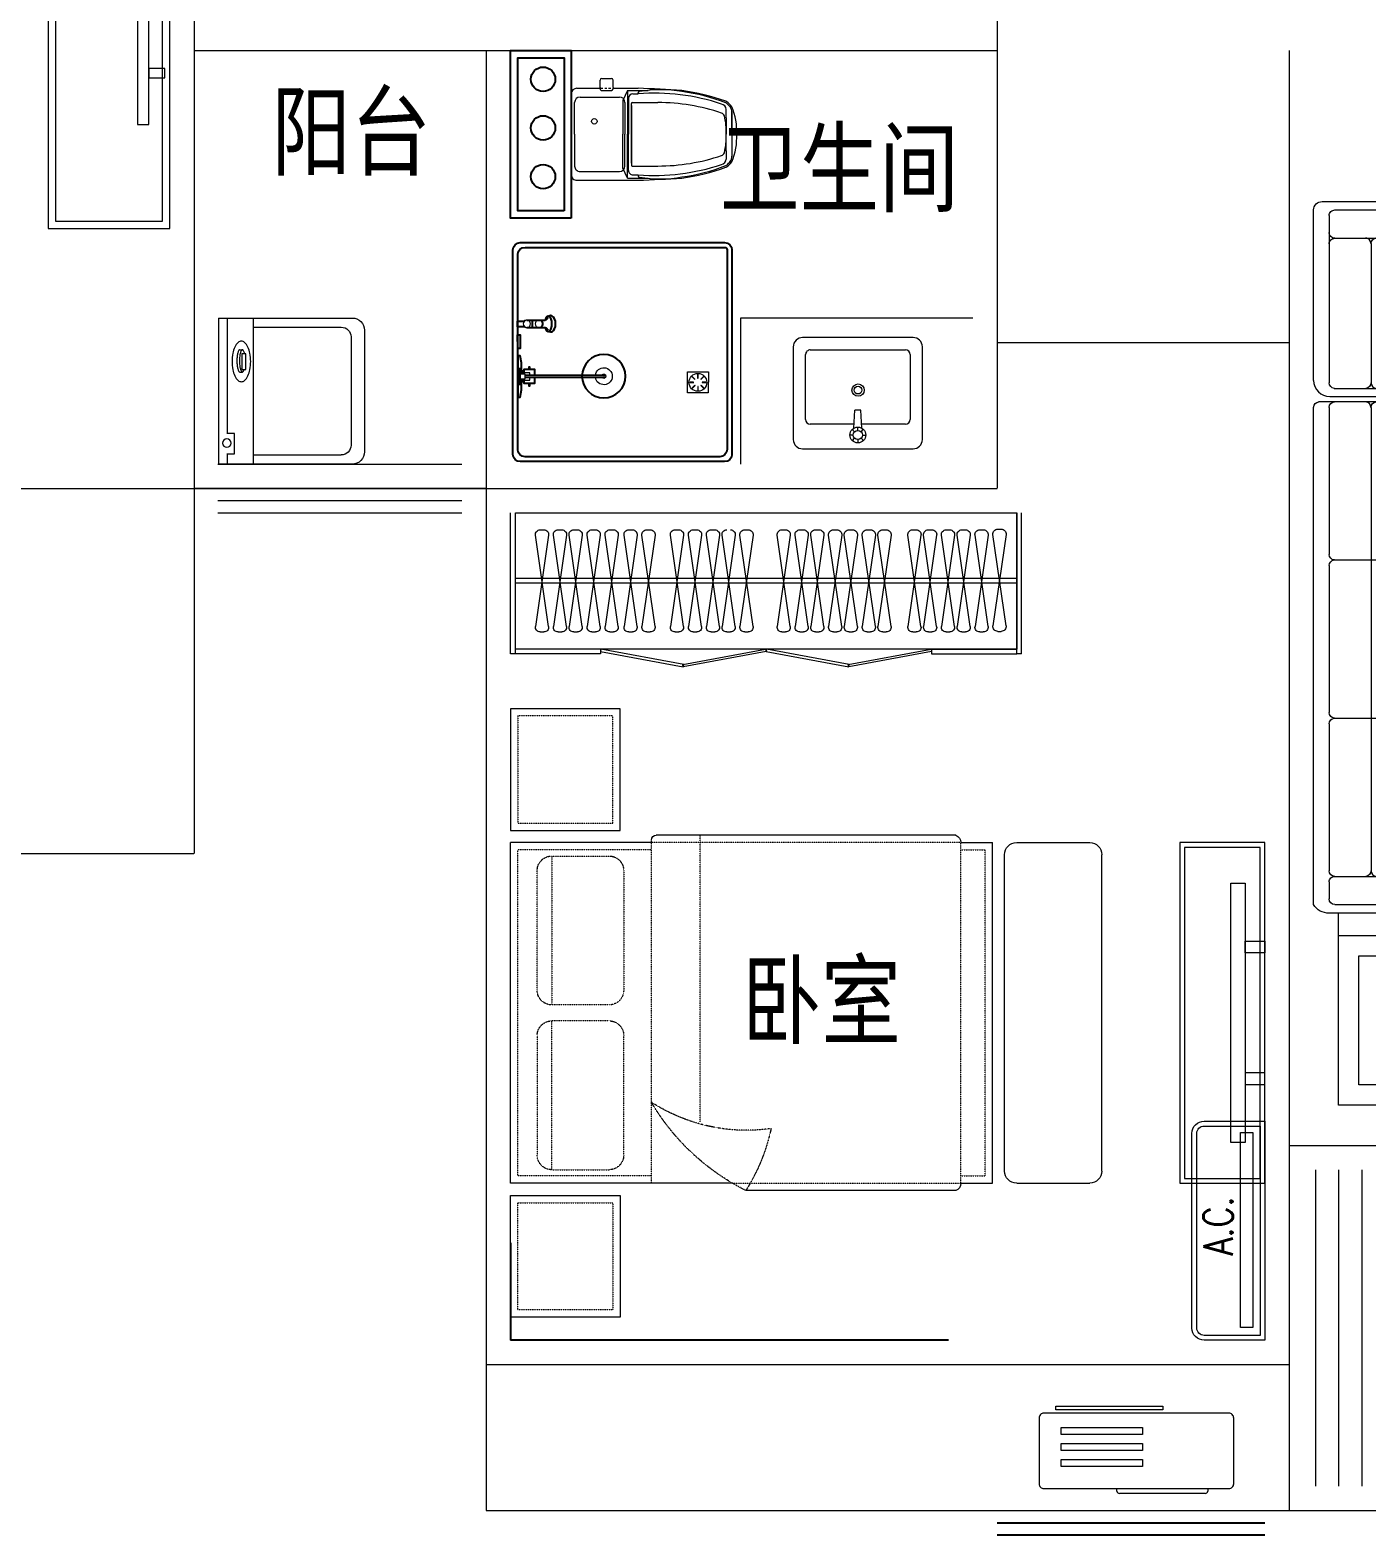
# Model space of a CAD drawing. Extents: x 5432254 to 5695744, y -448727 to -401527.
# Drawn here: x 5543983 to 5549475, y -428801 to -422618 of the extents above; entities that cross this region are included whole.
import ezdxf
from ezdxf.enums import TextEntityAlignment as Align

# ---------------------------------------------------------------- set-up
doc = ezdxf.new("R2010")
doc.units = 0
doc.linetypes.add('DASH', pattern=[0.35, 0.25, -0.1])
doc.linetypes.add('DOTE', pattern=[2.42, 2, -0.2, 0.02, -0.2])
for name, color, linetype, lineweight in [('DOTE', 251, 'DOTE', 0), ('PUB_HATCH', 8, 'CONTINUOUS', 9), ('五金', 136, 'CONTINUOUS', 9), ('填充', 252, 'CONTINUOUS', 0), ('家具', 33, 'CONTINUOUS', 9), ('看线', 27, 'CONTINUOUS', 0), ('移动家具', 41, 'CONTINUOUS', 20)]:
    doc.layers.add(name, color=color, linetype=linetype, lineweight=lineweight)
for name, color, linetype in [('PUB_TEXT', 7, 'CONTINUOUS'), ('RAIL', 163, 'CONTINUOUS'), ('WINDOW', 4, 'CONTINUOUS'), ('建筑设备及配件', 6, 'CONTINUOUS')]:
    doc.layers.add(name, color=color, linetype=linetype)
doc.styles.add('DIM_FONT', font='SIMPLEX.shx', dxfattribs={"width": 0.8})
doc.styles.add('HZ', font='rs.shx', dxfattribs={"width": 0.8, "bigfont": 'hztxt.shx'})
doc.styles.add('新6+1$0$Standard', font='txt')
doc.styles.add('黑体', font='SIMHEI.TTF', dxfattribs={"height": 10})

# ---------------------------------------------------------------- blocks, each defined once
blk = doc.blocks.new('A$C2A5458A1')
at = {"layer": '填充', "color": 8}
for p, q in [((1330.1, 3432.8), (1420.8, 3432.8)), ((2191.6, 3432.8), (2498.9, 3432.8)), ((2331.4, 3445.1), (2331.4, 3374.7)), ((2373.2, 3445.1), (2373.2, 3374.7)), ((2415.1, 3445.1), (2415.1, 3374.7)), ((2457, 3432.8), (2457, 3374.7)), ((2540.8, 3445.1), (2540.8, 3432.8)), ((2582.6, 3445.1), (2582.6, 3265.3)), ((1330.1, 3390.9), (1419.7, 3390.9)), ((2191.6, 3390.9), (2626.8, 3390.9)), ((2556.5, 3349), (2626.8, 3349)), ((2556.5, 3307.1), (2626.8, 3307.1)), ((2556.5, 3265.3), (2626.8, 3265.3)), ((2556.5, 3139.6), (2626.8, 3139.6)), ((2556.5, 3097.7), (2626.8, 3097.7)), ((2556.5, 3055.9), (2626.8, 3055.9)), ((2556.5, 3014), (2626.8, 3014)), ((2582.6, 2930.2), (2582.6, 2260.2)), ((2556.5, 2888.4), (2626.8, 2888.4)), ((2556.5, 2846.5), (2626.8, 2846.5)), ((2556.5, 2804.6), (2626.8, 2804.6)), ((2556.5, 2762.7), (2626.8, 2762.7)), ((2556.5, 2302), (2626.8, 2302)), ((2556.5, 2260.2), (2626.8, 2260.2)), ((2556.5, 2134.5), (2626.8, 2134.5)), ((2556.5, 2092.7), (2626.8, 2092.7)), ((2556.5, 2050.8), (2626.8, 2050.8)), ((2556.5, 2008.9), (2626.8, 2008.9)), ((2582.6, 1925.1), (2582.6, 1255.1)), ((2556.5, 1883.3), (2626.8, 1883.3)), ((2556.5, 1841.4), (2626.8, 1841.4)), ((2556.5, 1799.5), (2626.8, 1799.5)), ((2556.5, 1757.6), (2626.8, 1757.6)), ((2556.5, 1506.3), (2626.8, 1506.3)), ((2556.5, 1380.7), (2626.8, 1380.7)), ((2556.5, 1338.8), (2626.8, 1338.8)), ((2556.5, 1297), (2626.8, 1297)), ((2556.5, 1255.1), (2626.8, 1255.1)), ((2556.5, 1129.4), (2626.8, 1129.4)), ((2556.5, 1087.6), (2626.8, 1087.6)), ((2556.5, 1045.7), (2626.8, 1045.7)), ((2556.5, 1003.8), (2626.8, 1003.8)), ((2556.5, 878.2), (2626.8, 878.2)), ((2582.6, 920), (2582.6, 351.1)), ((2556.5, 836.3), (2626.8, 836.3)), ((2556.5, 794.4), (2626.8, 794.4)), ((2556.5, 752.5), (2626.8, 752.5)), ((2556.5, 626.9), (2626.8, 626.9)), ((2556.5, 585), (2626.8, 585)), ((2556.5, 543.1), (2626.8, 543.1)), ((2556.5, 501.2), (2626.8, 501.2)), ((797.9, 417.5), (2498.9, 417.5)), ((797.9, 375.6), (2626.8, 375.6)), ((1018.1, 421.4), (1018.1, 351.1)), ((1068.5, 421.4), (1068.5, 351.1)), ((1110.3, 421.4), (1110.3, 351.1)), ((1152.2, 421.4), (1152.2, 351.1)), ((1194.1, 417.5), (1194.1, 351.1)), ((1431.3, 421.4), (1431.3, 351.1)), ((1481.7, 421.4), (1481.7, 351.1)), ((1523.5, 421.4), (1523.5, 351.1)), ((1565.4, 421.4), (1565.4, 351.1)), ((1607.3, 417.5), (1607.3, 351.1)), ((2027.7, 421.4), (2027.7, 351.1)), ((2078.1, 421.4), (2078.1, 351.1)), ((2120, 421.4), (2120, 351.1)), ((2161.8, 421.4), (2161.8, 351.1)), ((2203.7, 417.5), (2203.7, 351.1)), ((2281, 421.4), (2281, 351.1)), ((2331.4, 421.4), (2331.4, 351.1)), ((2373.2, 421.4), (2373.2, 351.1)), ((2415.1, 421.4), (2415.1, 351.1)), ((2457, 417.5), (2457, 351.1)), ((2540.8, 421.4), (2540.8, 417.5))]:
    blk.add_line(p, q, dxfattribs=at)
at = {"layer": '填充'}
blk.add_line((101.5, 696.4), (101.5, 788.8), dxfattribs=at)
at = {"layer": '家具', "ltscale": 20}
for p, q in [((34.8, 3712.6), (1342, 3712.6)), ((0, 2977.6), (0, 3677.8)), ((1364.9, 3689.7), (1364.9, 3584.6)), ((1307.2, 3561.7), (1342, 3561.7)), ((1330.1, 3538.8), (1330.1, 2977.6)), ((1422.2, 3445.1), (1330.1, 3445.1)), ((1420.8, 3374.7), (1330.1, 3374.7)), ((66, 2911.7), (1264.1, 2911.7)), ((0, 823.6), (0, 2866.6)), ((84.3, 2889.6), (20.5, 2889.6)), ((847.7, 2889.7), (85, 2889.7)), ((870.6, 2866.8), (870.6, 1612.6)), ((870.6, 1566.8), (870.6, 962.6)), ((905.4, 916.9), (905.4, 811.7)), ((882.5, 788.8), (63.8, 788.8)), ((101.5, 0), (101.5, 696.4)), ((101.5, 696.4), (797.9, 696.4)), ((797.9, 696.4), (797.9, 0)), ((797.9, 0), (101.5, 0))]:
    blk.add_line(p, q, dxfattribs=at)
blk.add_lwpolyline([(1422.2, 2955.7, 0.414214), (1488.2, 2889.7), (2125.7, 2889.7, 0.414214), (2191.6, 2955.7), (2191.6, 3624.7, 0.414214), (2125.7, 3690.6), (1488.2, 3690.6, 0.414214), (1422.2, 3624.7)], format="xyb", close=True, dxfattribs=at)
for points in [[(797.9, 351.1), (2626.8, 351.1), (2626.8, 3445.1), (2191.6, 3445.1)], [(797.9, 421.4), (2556.5, 421.4), (2556.5, 3374.7), (2191.6, 3374.7)]]:
    blk.add_lwpolyline(points, dxfattribs=at)
blk.add_lwpolyline([(1373.7, 2498.2), (2217.2, 2498.2), (2217.2, 1182), (1373.7, 1182)], close=True, dxfattribs=at)
for centre, start, end in [((66, 2977.6), 180, 270), ((1264.1, 2977.6), 270, 0)]:
    blk.add_arc(centre, 66, start, end, dxfattribs=at)
at = {"layer": '家具', "ltscale": 20, "extrusion": (0, 0, -1)}
for centre, major_axis, start_param, end_param in [((34.8, 3677.8), (-24.6, -24.6), 0.785398, 2.356194), ((1342, 3689.7), (16.2, 16.2), -0.785398, 0.785398), ((1307.2, 3538.8), (16.2, 16.2), -0.785398, 0.785398), ((23.2, 2866.6), (-16.4, -16.4), 0.785398, 2.267485), ((847.7, 2866.8), (-16.2, -16.2), 2.356194, 3.926991), ((847.7, 2262.6), (16.2, -16.2), 5.497787, 7.068583), ((847.7, 2216.8), (-16.2, -16.2), 2.356194, 3.926991), ((847.7, 1612.6), (16.2, -16.2), 5.497787, 7.068583), ((847.7, 1566.8), (-16.2, -16.2), 2.356194, 3.926991), ((847.7, 962.6), (16.2, -16.2), 5.497787, 7.068583), ((847.7, 916.8), (-16.2, -16.2), 2.356194, 3.926991), ((888, 916.8), (12.3, -12.3), 2.356194, 5.497787), ((60.5, 858.6), (49.4, -49.4), 0.737791, 1.831699), ((882.5, 811.7), (16.2, -16.2), 5.497787, 7.068583)]:
    blk.add_ellipse(centre, major_axis=major_axis, ratio=1, start_param=start_param, end_param=end_param, dxfattribs=at)
at = {"layer": '家具', "ltscale": 20}
blk.add_ellipse((1342, 3584.6), major_axis=(-16.2, 16.2), ratio=1, start_param=2.356194, end_param=3.926991, dxfattribs=at)
at = {"layer": '移动家具', "color": 8}
for p, q in [((63.8, 3654.6), (63.8, 3584.9)), ((87.1, 3677.8), (1307.2, 3677.8)), ((1330.1, 3654.9), (1330.1, 3584.6)), ((63.8, 3584.9), (63.8, 2967.8)), ((87.1, 3561.7), (1307.6, 3561.7)), ((235.7, 3539.7), (235.7, 2967.8)), ((1297.1, 3561.7), (1297.1, 2966.6)), ((85, 2944.7), (1275.1, 2944.7)), ((63.8, 2866.6), (63.8, 2262.8)), ((235.7, 2866.6), (235.7, 962.8)), ((85, 2239.7), (847.7, 2239.7)), ((63.8, 2216.6), (63.8, 1612.8)), ((63.8, 1566.6), (63.8, 962.9)), ((85, 1589.7), (847.7, 1589.7)), ((87.1, 939.7), (847.7, 939.7)), ((63.8, 916.5), (63.8, 846.8)), ((870.6, 846.5), (870.6, 916.8)), ((87.1, 823.6), (847.7, 823.6)), ((185, 83.6), (185, 612.9)), ((185, 612.9), (714.3, 612.9)), ((714.3, 612.9), (714.3, 83.6)), ((714.3, 83.6), (185, 83.6))]:
    blk.add_line(p, q, dxfattribs=at)
blk.add_lwpolyline([(1457, 2955.7, 0.414214), (1488.2, 2924.5), (2125.7, 2924.5, 0.414214), (2156.8, 2955.7), (2156.8, 3624.7, 0.414214), (2125.7, 3655.8), (1488.2, 3655.8, 0.414214), (1457, 3624.7)], format="xyb", close=True, dxfattribs=at)
blk.add_lwpolyline([(1406.7, 2465.3), (2184.3, 2465.3), (2184.3, 1215), (1406.7, 1215)], close=True, dxfattribs=at)
blk.add_arc((1275.1, 2966.6), 22, 270, 0, dxfattribs=at)
at = {"layer": '移动家具', "color": 8, "extrusion": (0, 0, -1)}
for centre, major_axis, start_param, end_param in [((87.1, 3654.6), (16.4, -16.4), 2.356194, 3.926991), ((1307.2, 3654.9), (16.2, 16.2), -0.785398, 0.785398), ((87.1, 3584.9), (-16.4, -16.4), -0.785398, 0.785398), ((87.1, 3538.5), (16.4, -16.4), 2.356194, 3.926991), ((258.9, 3539.7), (-16.4, -16.4), 0.785398, 2.267485), ((1307.2, 3584.6), (-16.2, 16.2), 2.356194, 3.926991), ((87.1, 2967.8), (16.4, -16.4), 0.874108, 2.356194), ((212.4, 2967.8), (-16.4, -16.4), 3.926991, 5.409078), ((87.1, 2866.6), (-16.4, -16.4), 0.785398, 2.267485), ((258.9, 2866.6), (-16.4, -16.4), 0.785398, 2.267485), ((87.1, 2262.8), (16.4, -16.4), 0.874108, 2.356194), ((87.1, 2216.6), (-16.4, -16.4), 0.785398, 2.267485), ((87.1, 1612.8), (16.4, -16.4), 0.874108, 2.356194), ((87.1, 1566.6), (16.4, -16.4), 2.356194, 3.838281), ((87.1, 962.9), (-16.4, -16.4), -0.785398, 0.785398), ((87.1, 916.5), (16.4, -16.4), 2.356194, 3.926991), ((212.4, 962.8), (16.4, 16.4), 0.785398, 2.267485), ((87.1, 846.8), (-16.4, -16.4), -0.785398, 0.785398), ((847.7, 846.5), (16.2, -16.2), 5.497787, 7.068583)]:
    blk.add_ellipse(centre, major_axis=major_axis, ratio=1, start_param=start_param, end_param=end_param, dxfattribs=at)
at = {"layer": '移动家具', "color": 8}
for centre, major_axis, start_param, end_param in [((212.4, 3539.7), (16.4, -16.4), 0.785398, 2.267485), ((258.9, 2967.8), (16.4, -16.4), 3.926991, 5.409078), ((212.4, 2866.6), (16.4, -16.4), 0.785398, 2.267485), ((258.9, 962.8), (-16.4, 16.4), 0.785398, 2.267485)]:
    blk.add_ellipse(centre, major_axis=major_axis, ratio=1, start_param=start_param, end_param=end_param, dxfattribs=at)
blk = doc.blocks.new('A$C2FB07499')
at = {"layer": '家具', "ltscale": 0.5}
blk.add_lwpolyline([(500, 0), (0, 0), (0, 2000), (500, 2000)], close=True, dxfattribs=at)
at = {"layer": '家具', "color": 251, "ltscale": 40}
for points in [[(470, 30), (30, 30), (30, 1970), (470, 1970)], [(368, 1572.1), (414.5, 1572.1), (414.5, 427.9), (368, 427.9)], [(414.5, 1381), (480, 1381), (480, 1342.7), (414.5, 1342.7)], [(414.5, 716.9), (480, 716.9), (480, 678.6), (414.5, 678.6)]]:
    blk.add_lwpolyline(points, close=True, dxfattribs=at)
blk = doc.blocks.new('A$C18784298')
at = {"layer": '移动家具', "color": 251, "ltscale": 40}
for points in [[(0, 1066.3), (58.1, 1066.3), (58.1, 0), (0, 0)], [(58.1, 827.5), (140, 827.5), (140, 779.6), (58.1, 779.6)], [(58.1, 238.8), (140, 238.8), (140, 286.7), (58.1, 286.7)]]:
    blk.add_lwpolyline(points, close=True, dxfattribs=at)
blk = doc.blocks.new('ytjhgkj')
at = {"layer": '移动家具', "ltscale": 0.5}
blk.add_lwpolyline([(34949.4, 26115.8), (34599.4, 26115.8), (34599.4, 27515.8), (34949.4, 27515.8)], close=True, dxfattribs=at)
at = {"layer": '移动家具', "color": 251, "ltscale": 40}
blk.add_lwpolyline([(34929.4, 26135.8), (34619.4, 26135.8), (34619.4, 27495.8), (34929.4, 27495.8)], close=True, dxfattribs=at)
at = {"layer": '移动家具', "color": 251, "xscale": -1}
blk.add_blockref('A$C18784298', (34739.4, 26282.6), dxfattribs=at)
blk = doc.blocks.new('A$C2D724C6D')
at = {"layer": '移动家具', "ltscale": 0.5}
blk.add_lwpolyline([(50, 300), (850, 300, -0.414214), (900, 250), (900, 0), (0, 0), (0, 250, -0.414214)], format="xyb", close=True, dxfattribs=at)
at = {"layer": '移动家具', "color": 251, "ltscale": 40}
blk.add_lwpolyline([(50, 280), (850, 280, -0.414214), (880, 250), (880, 20), (20, 20), (20, 250, -0.414214)], format="xyb", close=True, dxfattribs=at)
blk.add_lwpolyline([(52.9, 49.9), (52.9, 99.9), (852.9, 99.9), (852.9, 49.9)], close=True, dxfattribs=at)
at = {"layer": '移动家具', "color": 251, "ltscale": 40, "style": 'HZ', "width": 0.8}
blk.add_text('A.C.', height=120, rotation=0.00001, dxfattribs=at).set_placement((347.6, 132.7))
blk = doc.blocks.new('cy')
at = {"layer": '家具'}
for p, q in [((-1220968.9, -415865.5), (-1221268.9, -415865.5)), ((-1220868.9, -417265.4), (-1220868.9, -415865.5)), ((-1220738.9, -415865.5), (-1220868.9, -415865.5)), ((-1220718.9, -415835.5), (-1219488.1, -415835.5)), ((-1219468.1, -415865.5), (-1218889, -415865.5)), ((-1218889, -417265.5), (-1218889, -415865.5)), ((-1221318.9, -417215.4), (-1221318.9, -415915.5)), ((-1220918.9, -417215.4), (-1220918.9, -415915.5)), ((-1220968.9, -417265.4), (-1221268.9, -417265.4)), ((-1220738.9, -417265.4), (-1220868.9, -417265.4)), ((-1220718.9, -417295.5), (-1219856, -417295.5)), ((-1219801.3, -417265.5), (-1218889, -417265.5))]:
    blk.add_line(p, q, dxfattribs=at)
for points in [[(-1219339, -415315.5), (-1218889, -415315.5), (-1218889, -415815.5), (-1219339, -415815.5), (-1219339, -415315.5), (-1219259, -415315.5)], [(-1219339, -417815.5), (-1218889, -417815.5), (-1218889, -417315.5), (-1219339, -417315.5), (-1219339, -417815.5), (-1219259, -417815.5)]]:
    blk.add_lwpolyline(points, dxfattribs=at)
for centre, radius, start, end in [((-1221268.9, -415915.5), 50, 90, 180), ((-1220968.9, -415915.5), 50, 0, 90), ((-1220708.3, -415864.2), 30.7, 110.30826, 182.31161), ((-1219488.1, -415855.5), 20, 0, 90), ((-1221268.9, -417215.4), 50, 180, 270), ((-1220968.9, -417215.4), 50, 270, 0), ((-1220708.2, -417266.7), 30.7, 177.68478, 249.64336)]:
    blk.add_arc(centre, radius, start, end, dxfattribs=at)
at = {"layer": '移动家具', "color": 251, "linetype": 'DASH', "ltscale": 0.2}
for p, q in [((-1219309, -415345.5), (-1218919, -415345.5)), ((-1219309, -415785.5), (-1219309, -415345.5)), ((-1218919, -415345.5), (-1218919, -415785.5)), ((-1218919, -415785.5), (-1219309, -415785.5)), ((-1220738.9, -417265.4), (-1220738.9, -415865.5)), ((-1220738.9, -415865.5), (-1219468.1, -415865.5)), ((-1219668.4, -417012.9), (-1219668.4, -415835.5)), ((-1219468.1, -417265.4), (-1219468.1, -415855.5)), ((-1220738.9, -415895.5), (-1220838.9, -415895.5)), ((-1220838.9, -417235.4), (-1220838.9, -415895.5)), ((-1219468.1, -415895.5), (-1218919, -415895.5)), ((-1219058.8, -415920.9), (-1219058.8, -416532.7)), ((-1218919, -417235.5), (-1218919, -415895.5)), ((-1219058.8, -417210), (-1219058.8, -416598.3)), ((-1220738.9, -417235.4), (-1220838.9, -417235.4)), ((-1219468.1, -417235.5), (-1218919, -417235.5)), ((-1219801.3, -417265.5), (-1220738.9, -417265.4))]:
    blk.add_line(p, q, dxfattribs=at)
for points in [[(-1219058.8, -415920.9), (-1219294.2, -415920.9, 0.414214), (-1219354.2, -415980.9), (-1219354.2, -416472.7, 0.414214), (-1219294.2, -416532.7), (-1219058.8, -416532.7, 0.414214), (-1218998.8, -416472.7), (-1218998.8, -415980.9, 0.414214)], [(-1219058.8, -417210), (-1219294.2, -417210, -0.414214), (-1219354.2, -417150), (-1219354.2, -416658.3, -0.414214), (-1219294.2, -416598.3), (-1219058.8, -416598.3, -0.414214), (-1218998.8, -416658.3), (-1218998.8, -417150, -0.414214)]]:
    blk.add_lwpolyline(points, format="xyb", close=True, dxfattribs=at)
blk.add_lwpolyline([(-1219468.1, -416932.8, -0.180302), (-1219959.8, -417040.8, 0.088637), (-1219856, -417295.3, -28871.271551)], format="xyb", dxfattribs=at)
blk.add_lwpolyline([(-1219309, -417785.5), (-1218919, -417785.5), (-1218919, -417345.5), (-1219309, -417345.5)], close=True, dxfattribs=at)
blk.add_arc((-1220280.5, -416452.2), 944, 296.72269, 329.39253, dxfattribs=at)
blk = doc.blocks.new('ee')
at = {"layer": 'PUB_HATCH'}
for p, q in [((-1220890.9, -414577.8), (-1220905.2, -414577.8)), ((-1220817.5, -414580.4), (-1220831.8, -414580.4)), ((-1220743.9, -414580.4), (-1220758.2, -414580.4)), ((-1220679.5, -414580.4), (-1220693.8, -414580.4)), ((-1220605.9, -414580.4), (-1220620.2, -414580.4)), ((-1220541.5, -414580.4), (-1220555.8, -414580.4)), ((-1220418.5, -414580.4), (-1220432.8, -414580.4)), ((-1220354.1, -414580.4), (-1220368.4, -414580.4)), ((-1220280.5, -414580.4), (-1220294.8, -414580.4)), ((-1220216.1, -414580.4), (-1220230.4, -414580.4)), ((-1220142.5, -414580.4), (-1220156.9, -414580.4)), ((-1220078.2, -414580.4), (-1220092.5, -414580.4)), ((-1220004.6, -414580.4), (-1220018.9, -414580.4)), ((-1219851.7, -414580.4), (-1219866, -414580.4)), ((-1219713.7, -414580.4), (-1219728, -414580.4)), ((-1219640.1, -414580.4), (-1219654.4, -414580.4)), ((-1219565.8, -414580.4), (-1219580.1, -414580.4)), ((-1219449, -414580.4), (-1219463.3, -414580.4)), ((-1219375.4, -414580.4), (-1219389.7, -414580.4)), ((-1219297.5, -414580.4), (-1219311.8, -414580.4)), ((-1219223.9, -414580.4), (-1219238.2, -414580.4)), ((-1219149.5, -414580.4), (-1219163.9, -414580.4)), ((-1219085.1, -414580.4), (-1219099.5, -414580.4)), ((-1219011.6, -414580.4), (-1219025.9, -414580.4)), ((-1220925, -414600.4), (-1220871.1, -414975.2)), ((-1220925, -414975.2), (-1220871.1, -414600.4)), ((-1220851.6, -414603.1), (-1220797.7, -414977.8)), ((-1220851.6, -414977.8), (-1220797.7, -414603.1)), ((-1220778, -414603.1), (-1220724.1, -414977.8)), ((-1220778, -414977.8), (-1220724.1, -414603.1)), ((-1220713.6, -414603.1), (-1220659.7, -414977.8)), ((-1220713.6, -414977.8), (-1220659.7, -414603.1)), ((-1220640.1, -414603.1), (-1220586.1, -414977.8)), ((-1220640.1, -414977.8), (-1220586.1, -414603.1)), ((-1220575.7, -414603.1), (-1220521.7, -414977.8)), ((-1220575.7, -414977.8), (-1220521.7, -414603.1)), ((-1220452.6, -414603.1), (-1220398.7, -414977.8)), ((-1220452.6, -414977.8), (-1220398.7, -414603.1)), ((-1220388.3, -414603.1), (-1220334.3, -414977.8)), ((-1220388.3, -414977.8), (-1220334.3, -414603.1)), ((-1220314.7, -414603.1), (-1220260.7, -414977.8)), ((-1220314.7, -414977.8), (-1220260.7, -414603.1)), ((-1220250.3, -414603.1), (-1220196.3, -414977.8)), ((-1220250.3, -414977.8), (-1220196.3, -414603.1)), ((-1220176.7, -414603.1), (-1220122.7, -414977.8)), ((-1220176.7, -414977.8), (-1220122.7, -414603.1)), ((-1220112.3, -414603.1), (-1220058.3, -414977.8)), ((-1220112.3, -414977.8), (-1220058.3, -414603.1)), ((-1220038.7, -414603.1), (-1219984.7, -414977.8)), ((-1220038.7, -414977.8), (-1219984.7, -414603.1)), ((-1219885.8, -414603.1), (-1219831.9, -414977.8)), ((-1219885.8, -414977.8), (-1219831.9, -414603.1)), ((-1219812.3, -414603.1), (-1219758.3, -414977.8)), ((-1219812.3, -414977.8), (-1219758.3, -414603.1)), ((-1219747.9, -414603.1), (-1219693.9, -414977.8)), ((-1219747.9, -414977.8), (-1219693.9, -414603.1)), ((-1219674.3, -414603.1), (-1219620.3, -414977.8)), ((-1219674.3, -414977.8), (-1219620.3, -414603.1)), ((-1219599.9, -414603.1), (-1219546, -414977.8)), ((-1219599.9, -414977.8), (-1219546, -414603.1)), ((-1219483.1, -414603.1), (-1219429.1, -414977.8)), ((-1219483.1, -414977.8), (-1219429.1, -414603.1)), ((-1219409.5, -414603.1), (-1219355.5, -414977.8)), ((-1219409.5, -414977.8), (-1219355.5, -414603.1)), ((-1219331.6, -414603.1), (-1219277.7, -414977.8)), ((-1219331.6, -414977.8), (-1219277.7, -414603.1)), ((-1219258, -414603.1), (-1219204.1, -414977.8)), ((-1219258, -414977.8), (-1219204.1, -414603.1)), ((-1219183.7, -414603.1), (-1219129.7, -414977.8)), ((-1219183.7, -414977.8), (-1219129.7, -414603.1)), ((-1219119.3, -414603.1), (-1219065.3, -414977.8)), ((-1219119.3, -414977.8), (-1219065.3, -414603.1)), ((-1219045.7, -414603.1), (-1218991.7, -414977.8)), ((-1219045.7, -414977.8), (-1218991.7, -414603.1)), ((-1220969, -414780.4), (-1218909, -414780.4)), ((-1220969, -414800.4), (-1218909, -414800.4)), ((-1220890.9, -414997.8), (-1220905.2, -414997.8)), ((-1220817.5, -415000.4), (-1220831.8, -415000.4)), ((-1220743.9, -415000.4), (-1220758.2, -415000.4)), ((-1220679.5, -415000.4), (-1220693.8, -415000.4)), ((-1220605.9, -415000.4), (-1220620.2, -415000.4)), ((-1220541.5, -415000.4), (-1220555.8, -415000.4)), ((-1220418.5, -415000.4), (-1220432.8, -415000.4)), ((-1220354.1, -415000.4), (-1220368.4, -415000.4)), ((-1220280.5, -415000.4), (-1220294.8, -415000.4)), ((-1220216.1, -415000.4), (-1220230.4, -415000.4)), ((-1220142.5, -415000.4), (-1220156.9, -415000.4)), ((-1220078.2, -415000.4), (-1220092.5, -415000.4)), ((-1220004.6, -415000.4), (-1220018.9, -415000.4)), ((-1219851.7, -415000.4), (-1219866, -415000.4)), ((-1219778.1, -415000.4), (-1219792.4, -415000.4)), ((-1219713.7, -415000.4), (-1219728, -415000.4)), ((-1219640.1, -415000.4), (-1219654.4, -415000.4)), ((-1219565.8, -415000.4), (-1219580.1, -415000.4)), ((-1219449, -415000.4), (-1219463.3, -415000.4)), ((-1219375.4, -415000.4), (-1219389.7, -415000.4)), ((-1219297.5, -415000.4), (-1219311.8, -415000.4)), ((-1219223.9, -415000.4), (-1219238.2, -415000.4)), ((-1219149.5, -415000.4), (-1219163.9, -415000.4)), ((-1219085.1, -415000.4), (-1219099.5, -415000.4)), ((-1219011.6, -415000.4), (-1219025.9, -415000.4))]:
    blk.add_line(p, q, dxfattribs=at)
for centre, start, end in [((-1220905.2, -414597.8), 90, 187.59464), ((-1220890.9, -414597.8), 352.40536, 90), ((-1220831.8, -414600.4), 90, 187.59464), ((-1220817.5, -414600.4), 352.40536, 90), ((-1220758.2, -414600.4), 90, 187.59464), ((-1220743.9, -414600.4), 352.40536, 90), ((-1220693.8, -414600.4), 90, 187.59464), ((-1220679.5, -414600.4), 352.40536, 90), ((-1220620.2, -414600.4), 90, 187.59464), ((-1220605.9, -414600.4), 352.40536, 90), ((-1220555.8, -414600.4), 90, 187.59464), ((-1220541.5, -414600.4), 352.40536, 90), ((-1220432.8, -414600.4), 90, 187.59464), ((-1220418.5, -414600.4), 352.40536, 90), ((-1220368.4, -414600.4), 90, 187.59464), ((-1220354.1, -414600.4), 352.40536, 90), ((-1220294.8, -414600.4), 90, 187.59464), ((-1220280.5, -414600.4), 352.40536, 90), ((-1220230.4, -414600.4), 90, 187.59464), ((-1220216.1, -414600.4), 352.40536, 90), ((-1220156.9, -414600.4), 90, 187.59464), ((-1220142.5, -414600.4), 352.40536, 90), ((-1220092.5, -414600.4), 90, 187.59464), ((-1220078.2, -414600.4), 352.40536, 90), ((-1220018.9, -414600.4), 90, 187.59464), ((-1220004.6, -414600.4), 352.40536, 90), ((-1219866, -414600.4), 90, 187.59464), ((-1219851.7, -414600.4), 352.40536, 90), ((-1219792.4, -414600.4), 90, 187.59464), ((-1219778.1, -414600.4), 352.40536, 90), ((-1219728, -414600.4), 90, 187.59464), ((-1219713.7, -414600.4), 352.40536, 90), ((-1219654.4, -414600.4), 90, 187.59464), ((-1219640.1, -414600.4), 352.40536, 90), ((-1219580.1, -414600.4), 90, 187.59464), ((-1219565.8, -414600.4), 352.40536, 90), ((-1219463.3, -414600.4), 90, 187.59464), ((-1219449, -414600.4), 352.40536, 90), ((-1219389.7, -414600.4), 90, 187.59464), ((-1219375.4, -414600.4), 352.40536, 90), ((-1219311.8, -414600.4), 90, 187.59464), ((-1219297.5, -414600.4), 352.40536, 90), ((-1219238.2, -414600.4), 90, 187.59464), ((-1219223.9, -414600.4), 352.40536, 90), ((-1219163.9, -414600.4), 90, 187.59464), ((-1219149.5, -414600.4), 352.40536, 90), ((-1219099.5, -414600.4), 90, 187.59464), ((-1219085.1, -414600.4), 352.40536, 90), ((-1219025.9, -414600.4), 90, 187.59464), ((-1219011.6, -414600.4), 352.40536, 90), ((-1220905.2, -414977.8), 172.40536, 270), ((-1220890.9, -414977.8), 270, 7.59464), ((-1220831.8, -414980.4), 172.40536, 270), ((-1220817.5, -414980.4), 270, 7.59464), ((-1220758.2, -414980.4), 172.40536, 270), ((-1220743.9, -414980.4), 270, 7.59464), ((-1220693.8, -414980.4), 172.40536, 270), ((-1220679.5, -414980.4), 270, 7.59464), ((-1220620.2, -414980.4), 172.40536, 270), ((-1220605.9, -414980.4), 270, 7.59464), ((-1220555.8, -414980.4), 172.40536, 270), ((-1220541.5, -414980.4), 270, 7.59464), ((-1220432.8, -414980.4), 172.40536, 270), ((-1220418.5, -414980.4), 270, 7.59464), ((-1220368.4, -414980.4), 172.40536, 270), ((-1220354.1, -414980.4), 270, 7.59464), ((-1220294.8, -414980.4), 172.40536, 270), ((-1220280.5, -414980.4), 270, 7.59464), ((-1220230.4, -414980.4), 172.40536, 270), ((-1220216.1, -414980.4), 270, 7.59464), ((-1220156.9, -414980.4), 172.40536, 270), ((-1220142.5, -414980.4), 270, 7.59464), ((-1220092.5, -414980.4), 172.40536, 270), ((-1220078.2, -414980.4), 270, 7.59464), ((-1220018.9, -414980.4), 172.40536, 270), ((-1220004.6, -414980.4), 270, 7.59464), ((-1219866, -414980.4), 172.40536, 270), ((-1219851.7, -414980.4), 270, 7.59464), ((-1219792.4, -414980.4), 172.40536, 270), ((-1219778.1, -414980.4), 270, 7.59464), ((-1219728, -414980.4), 172.40536, 270), ((-1219713.7, -414980.4), 270, 7.59464), ((-1219654.4, -414980.4), 172.40536, 270), ((-1219640.1, -414980.4), 270, 7.59464), ((-1219580.1, -414980.4), 172.40536, 270), ((-1219565.8, -414980.4), 270, 7.59464), ((-1219463.3, -414980.4), 172.40536, 270), ((-1219449, -414980.4), 270, 7.59464), ((-1219389.7, -414980.4), 172.40536, 270), ((-1219375.4, -414980.4), 270, 7.59464), ((-1219311.8, -414980.4), 172.40536, 270), ((-1219297.5, -414980.4), 270, 7.59464), ((-1219238.2, -414980.4), 172.40536, 270), ((-1219223.9, -414980.4), 270, 7.59464), ((-1219163.9, -414980.4), 172.40536, 270), ((-1219149.5, -414980.4), 270, 7.59464), ((-1219099.5, -414980.4), 172.40536, 270), ((-1219085.1, -414980.4), 270, 7.59464), ((-1219025.9, -414980.4), 172.40536, 270), ((-1219011.6, -414980.4), 270, 7.59464)]:
    blk.add_arc(centre, 20, start, end, dxfattribs=at)
at = {"layer": '家具'}
for p, q in [((-1220989, -415090.4), (-1220989, -414510.4)), ((-1220969, -415090.4), (-1220969, -414510.4)), ((-1218909, -415090.4), (-1218909, -414510.4)), ((-1218889, -415090.4), (-1218889, -414510.4)), ((-1220619, -415070.4), (-1220969, -415070.4)), ((-1220619, -415070.4), (-1220619, -415090.4)), ((-1219259, -415070.4), (-1218909, -415070.4)), ((-1219259, -415070.4), (-1219259, -415090.4)), ((-1220989, -415090.4), (-1220969, -415090.4)), ((-1220619, -415090.4), (-1220969, -415090.4)), ((-1219259, -415090.4), (-1218909, -415090.4)), ((-1218909, -415090.4), (-1218889, -415090.4))]:
    blk.add_line(p, q, dxfattribs=at)
for points in [[(-1220969, -415070.4), (-1218909, -415070.4), (-1218909, -414510.4), (-1220969, -414510.4)], [(-1220619, -415080.3), (-1220279, -415143.4), (-1220277.1, -415133.5), (-1220617.1, -415070.4)], [(-1219939, -415080.3), (-1220279, -415143.4), (-1220280.8, -415133.5), (-1219940.8, -415070.4)], [(-1219939, -415080.3), (-1219599, -415143.4), (-1219597.1, -415133.5), (-1219937.1, -415070.4)], [(-1219259, -415080.3), (-1219599, -415143.4), (-1219600.8, -415133.5), (-1219260.8, -415070.4)]]:
    blk.add_lwpolyline(points, close=True, dxfattribs=at)
at = {"layer": 'PUB_HATCH', "style": 'DIM_FONT', "width": 0.7, "flags": 9}
for tag, p in [('YSIZE', (-1219018.3, -414805.4)), ('XSIZE', (-1219017.9, -414805.4))]:
    blk.add_attdef(tag, p, '', height=0.5, rotation=360, dxfattribs=at)
blk = doc.blocks.new('A$C37A63D83')
at = {"layer": '家具', "color": 8}
for p, q in [((152.1, 636.3), (127.6, 636.3)), ((136.4, 659.7), (322.6, 659.7)), ((229.5, 659.7), (136.4, 659.7)), ((162, 636.3), (152.1, 636.3)), ((162, 636.3), (229.5, 636.3)), ((297, 636.3), (229.5, 636.3)), ((297, 636.3), (306.9, 636.3)), ((306.9, 636.3), (331.4, 636.3)), ((49.5, 230.4), (49.5, 316.4)), ((99, 250.2), (99, 355.5)), ((360, 250.2), (360, 355.5)), ((54, 279), (54, 280.3)), ((63, 274.5), (58.5, 274.5)), ((63, 252.9), (63, 274.5)), ((396, 252.9), (396, 274.5)), ((396, 274.5), (400.5, 274.5)), ((49.5, 230.4), (229.5, 230.4)), ((49.5, 230.4), (90.9, 211.5)), ((76.5, 36), (76.5, 198)), ((81, 234.9), (229.5, 234.9)), ((90.9, 211.5), (229.5, 211.5)), ((99, 220.5), (229.5, 220.5)), ((229.5, 246.6), (102.6, 246.6)), ((110.7, 246.6), (229.5, 246.6)), ((229.5, 246.6), (356.4, 246.6)), ((348.3, 246.6), (229.5, 246.6)), ((378, 234.9), (229.5, 234.9)), ((409.5, 230.4), (229.5, 230.4)), ((360, 220.5), (229.5, 220.5)), ((368.1, 211.5), (229.5, 211.5)), ((409.5, 230.4), (368.1, 211.5)), ((382.5, 36), (382.5, 198)), ((37.8, 171.9), (42.3, 171.9)), ((40.5, 153.1), (40.5, 161.7)), ((40.5, 137), (40.5, 146.5)), ((40.5, 121.2), (40.5, 129.7)), ((49.5, 125.1), (49.5, 164.7)), ((37.8, 117.9), (42.3, 117.9)), ((229.5, 13.5), (99, 13.5)), ((229.5, 13.5), (360, 13.5))]:
    blk.add_line(p, q, dxfattribs=at)
at = {"layer": '家具'}
for p, q in [((409.5, 230.4), (409.5, 316.4)), ((40.5, 170.1), (40.5, 274.5)), ((405, 279), (405, 280.3)), ((418.5, 22.5), (418.5, 274.5)), ((0, 125.1), (0, 164.7)), ((37.8, 171.9), (7.2, 171.9)), ((37.8, 117.9), (7.2, 117.9)), ((40.5, 22.5), (40.5, 122)), ((229.5, 0), (63, 0)), ((229.5, 0), (396, 0))]:
    blk.add_line(p, q, dxfattribs=at)
at = {"layer": '家具', "color": 8}
blk.add_circle((176.4, 94.5), 11.4, dxfattribs=at)
at = {"layer": '家具'}
for centre, radius, start, end in [((978.6, 321), 938.6, 160.46268, 171.82378), ((106.7, 630.4), 13.5, 147.26486, 160.46289), ((159.1, 596.7), 75.7, 123.74728, 147.26486), ((216.6, 423.2), 256.6, 87.12096, 112.8427), ((242.4, 423.2), 256.6, 67.1573, 92.87904), ((299.9, 596.7), 75.7, 32.73514, 56.25272), ((345.7, 630.4), 13.5, 21.34013, 45.04567), ((352.3, 630.4), 13.5, 19.53711, 32.73514), ((-519.6, 321), 938.7, 8.17733, 19.53711), ((7035.2, 15), 6999.5, 176.39994, 177.87525), ((-6576.2, 15), 6999.5, 2.12475, 3.60006), ((7.2, 164.7), 7.2, 90, 180), ((7.2, 125.1), 7.2, 180, 270), ((63, 22.5), 22.5, 180, 270), ((396, 22.5), 22.5, 270, 0)]:
    blk.add_arc(centre, radius, start, end, dxfattribs=at)
at = {"layer": '家具', "color": 8}
for centre, radius, start, end in [((823.8, 352.9), 776.2, 158.65987, 172.47632), ((113.3, 630.4), 13.5, 134.95433, 158.65987), ((347, 396.4), 344.2, 131.92233, 134.95433), ((129.6, 611.1), 25.3, 94.61237, 166.25294), ((138, 625.7), 34, 87.42069, 128.06865), ((159.2, 611.8), 18, 109.18125, 161.50274), ((214.4, 386.4), 250, 86.59247, 104.15157), ((244.6, 386.4), 250, 75.84843, 93.40753), ((299.8, 611.8), 18, 18.49726, 70.81875), ((321, 625.7), 34, 51.93135, 92.57931), ((329.4, 611.1), 25.3, 13.74706, 85.38763), ((112, 396.4), 344.2, 45.04567, 48.07767), ((-364.8, 352.9), 776.2, 7.52368, 21.34013), ((941.9, 340.4), 881.4, 161.70587, 184.28974), ((933.3, 352.9), 834.3, 161.50274, 179.81806), ((-474.3, 352.9), 834.3, 0.18194, 18.49726), ((-482.9, 340.4), 881.4, 355.71026, 18.29413), ((545.5, 366.9), 499.1, 169.88512, 189.98228), ((-86.5, 366.9), 499.1, 350.01772, 10.11488), ((58.5, 279), 4.5, 180, 270), ((81, 252.9), 18, 180, 270), ((102.6, 250.2), 3.6, 180, 270), ((356.4, 250.2), 3.6, 270, 0), ((378, 252.9), 18, 270, 0), ((400.5, 279), 4.5, 270, 0), ((99, 198), 22.5, 90, 180), ((360, 198), 22.5, 0, 90), ((42.3, 164.7), 7.2, 0, 90), ((42.3, 125.1), 7.2, 270, 0), ((99, 36), 22.5, 180, 270), ((360, 36), 22.5, 270, 0)]:
    blk.add_arc(centre, radius, start, end, dxfattribs=at)
blk = doc.blocks.new('dfdsf')
at = {"layer": '家具'}
for p, q in [((-5626.5, -27307.3), (-6080.7, -27307.3)), ((-6118.8, -27345.4), (-6118.8, -27726.4)), ((-5588.4, -27726.4), (-5588.4, -27345.4)), ((-6080.7, -27764.5), (-5626.5, -27764.5))]:
    blk.add_line(p, q, dxfattribs=at)
at = {"layer": '家具', "color": 8}
for p, q in [((-5872.4, -27364), (-5885.9, -27364)), ((-5866.9, -27350.6), (-5876.4, -27341.1)), ((-5866.7, -27377.4), (-5876.1, -27387.1)), ((-5870.1, -27391.7), (-5866.3, -27465.6)), ((-5853.6, -27345.2), (-5853.6, -27331.7)), ((-5853.6, -27382.8), (-5853.6, -27396.2)), ((-5837.1, -27391.7), (-5840.9, -27465.6)), ((-5831.1, -27340.8), (-5840.5, -27350.5)), ((-5830.8, -27386.8), (-5840.3, -27377.3)), ((-5834.8, -27364), (-5821.3, -27364)), ((-6068, -27694.7), (-6068, -27428)), ((-6049, -27408.9), (-5869.2, -27408.9)), ((-5838, -27408.9), (-5658.2, -27408.9)), ((-5639.2, -27428), (-5639.2, -27694.7)), ((-5866.3, -27465.6), (-5840.9, -27465.6)), ((-5658.2, -27713.7), (-6049, -27713.7))]:
    blk.add_line(p, q, dxfattribs=at)
for centre, radius in [((-5853.6, -27364), 32.3), ((-5853.6, -27364), 18.8), ((-5854.6, -27548.6), 25.4), ((-5854.6, -27548.6), 16)]:
    blk.add_circle(centre, radius, dxfattribs=at)
at = {"layer": '家具'}
for centre, start, end in [((-6080.7, -27345.4), 90, 180), ((-5626.5, -27345.4), 0, 90), ((-6080.7, -27726.4), 180, 270), ((-5626.5, -27726.4), 270, 0)]:
    blk.add_arc(centre, 38.1, start, end, dxfattribs=at)
at = {"layer": '家具', "color": 8}
for centre, start, end in [((-6049, -27428), 90, 180), ((-5658.2, -27428), 0, 90), ((-6049, -27694.7), 180, 270), ((-5658.2, -27694.7), 270, 0)]:
    blk.add_arc(centre, 19.1, start, end, dxfattribs=at)
blk = doc.blocks.new('A$C56722DB7')
at = {"layer": '五金'}
blk.add_lwpolyline([(85.8, 85.8), (85.8, 0), (0, 0), (0, 85.8)], close=True, dxfattribs=at)
at = {"layer": '五金', "color": 8}
for points in [[(19.8, 66.5), (18.7, 65.3), (29.7, 54.3), (30.9, 55.5)], [(43.3, 75.9), (41.6, 75.9), (41.6, 60.3), (43.3, 60.3)], [(66.5, 66), (65.3, 67.2), (54.3, 56.1), (55.5, 55)], [(9.9, 43.3), (9.9, 41.6), (25.5, 41.6), (25.5, 43.3)], [(19.3, 19.8), (20.5, 18.7), (31.5, 29.7), (30.3, 30.9)], [(42.5, 9.9), (44.2, 9.9), (44.2, 25.5), (42.5, 25.5)], [(66, 19.3), (67.2, 20.5), (56.1, 31.5), (55, 30.3)], [(75.9, 42.5), (75.9, 44.2), (60.3, 44.2), (60.3, 42.5)]]:
    blk.add_lwpolyline(points, close=True, dxfattribs=at)
blk.add_circle((42.9, 42.9), 36.6, dxfattribs=at)
blk = doc.blocks.new('A$C6EA5130D')
at = {"layer": '五金', "lineweight": -3}
for p, q in [((84.5, 353.4), (84.5, 30)), ((94.5, 30), (94.5, 353.4)), ((290.5, 38.3), (290.5, 113.1)), ((320.5, 38.3), (320.5, 113.1)), ((68, 25), (68, 15)), ((111, 25), (111, 15)), ((320.5, 60.3), (290.5, 60.3))]:
    blk.add_line(p, q, dxfattribs=at)
at = {"layer": '五金', "color": 8}
for p, q in [((74.5, 22), (74.5, 15)), ((104.5, 25), (104.5, 15))]:
    blk.add_line(p, q, dxfattribs=at)
at = {"layer": '五金', "lineweight": -3}
for points in [[(74.5, 25), (61.5, 25), (61.5, 70), (84.5, 70)], [(94.5, 70), (117.5, 70), (117.5, 25), (104.5, 25)], [(174.5, 0), (4.5, 0), (4.5, 10), (34.3, 15), (79.5, 15)], [(61.5, 45.5), (51.5, 45.5), (51.5, 49.5), (61.5, 49.5)], [(99.5, 15), (144.8, 15), (174.5, 10), (174.5, 0)], [(117.5, 49.5), (127.5, 49.5), (127.5, 45.5), (117.5, 45.5)], [(293.8, 28.9), (293.8, 0), (317.2, 0), (317.2, 28.9)]]:
    blk.add_lwpolyline(points, dxfattribs=at)
for points in [[(58.5, 0), (58.5, 10), (120.5, 10), (120.5, 0)], [(260.5, 0), (260.5, 10), (204.5, 10), (204.5, 0)]]:
    blk.add_lwpolyline(points, close=True, dxfattribs=at)
at = {"layer": '五金', "color": 8}
for points in [[(79.5, 22), (74.5, 22), (74.5, 50), (84.5, 50)], [(94.5, 50), (104.5, 50), (104.5, 22), (99.5, 22)]]:
    blk.add_lwpolyline(points, dxfattribs=at)
blk.add_lwpolyline([(79.5, 10), (79.5, 30), (99.5, 30), (99.5, 10)], close=True, dxfattribs=at)
at = {"layer": '五金', "lineweight": -3}
blk.add_circle((89.5, 353.4), 89.5, dxfattribs=at)
at = {"layer": '五金', "color": 8}
for centre, radius in [((89.5, 353.4), 5), ((305.5, 87.3), 15), ((305.5, 38.3), 15)]:
    blk.add_circle(centre, radius, dxfattribs=at)
for centre, radius, start, end in [((89.5, 353.4), 35, 278.21321, 261.78679), ((89.5, 353.4), 9, 303.74899, 236.25101), ((305.5, 87.3), 17, 331.92751, 208.07249), ((305.5, 38.3), 17, 151.92751, 226.66408), ((305.5, 38.3), 17, 313.33592, 28.07249)]:
    blk.add_arc(centre, radius, start, end, dxfattribs=at)
at = {"layer": '五金', "lineweight": -3}
for centre, start, end in [((273.9, 107.2), 19.67326, 73.58193), ((337.1, 107.2), 106.41807, 160.32674)]:
    blk.add_arc(centre, 17.7, start, end, dxfattribs=at)
at = {"layer": '五金', "lineweight": -3, "extrusion": (0, 0, -1)}
for centre, major_axis, ratio, start_param, end_param in [((305.5, 135.8), (33.6, 0), 0.612909, 2.761972, 6.662806), ((305.5, 126.3), (-31.4, 0), 0.47884, -1.072899, 4.214492)]:
    blk.add_ellipse(centre, major_axis=major_axis, ratio=ratio, start_param=start_param, end_param=end_param, dxfattribs=at)
blk = doc.blocks.new('ly')
at = {"layer": 'WINDOW'}
for p, q in [((-1269772.4, -428244.1), (-1269772.4, -429084.4)), ((-1269752.4, -428244.1), (-1269752.4, -429064.4)), ((-1268902.4, -428214.1), (-1269742.4, -428214.1)), ((-1268922.4, -428234.1), (-1269742.4, -428234.1)), ((-1268872.4, -429084.4), (-1268872.4, -428244.1)), ((-1268892.4, -429064.4), (-1268892.4, -428264.1)), ((-1269742.4, -429114.4), (-1268902.4, -429114.4)), ((-1269722.4, -429094.4), (-1268922.4, -429094.4))]:
    blk.add_line(p, q, dxfattribs=at)
for centre, radius, start, end in [((-1269742.4, -428244.1), 30, 90, 180), ((-1269742.4, -428244.1), 10, 90, 180), ((-1268922.4, -428264.1), 30, 0, 90), ((-1268902.4, -428244.1), 30, 0, 90), ((-1269742.4, -429084.4), 30, 180, 270), ((-1269722.4, -429064.4), 30, 180, 270), ((-1268922.4, -429064.4), 30, 270, 0), ((-1268902.4, -429084.4), 30, 270, 0)]:
    blk.add_arc(centre, radius, start, end, dxfattribs=at)
at = {"layer": '五金', "extrusion": (0, 0, -1), "xscale": -1, "zscale": -1, "rotation": 270.1756335202848}
blk.add_blockref('A$C6EA5130D', (1268892.7, -428853.9), dxfattribs=at)
at = {"layer": '五金', "extrusion": (0, 0, -1), "zscale": -1, "rotation": 179.8243664863855}
blk.add_blockref('A$C56722DB7', (1269675.6, -428745.9), dxfattribs=at)
blk = doc.blocks.new('A$C4EB5717C')
at = {"layer": '家具', "color": 8}
for p, q in [((520.3, 110), (520.3, 120)), ((883.1, 100), (530.3, 100)), ((893.1, 120), (893.1, 110))]:
    blk.add_line(p, q, dxfattribs=at)
for points in [[(269.2, 459.1), (709, 459.1), (709, 444), (269.2, 444)], [(290.4, 371.5), (625.9, 371.5), (625.9, 342.6), (290.4, 342.6)], [(290.4, 305.7), (625.9, 305.7), (625.9, 276.8), (290.4, 276.8)], [(290.4, 239.9), (625.9, 239.9), (625.9, 211), (290.4, 211)]]:
    blk.add_lwpolyline(points, close=True, dxfattribs=at)
at = {"layer": '家具'}
blk.add_lwpolyline([(220, 120), (980, 120, 0.414214), (1000, 140), (1000, 410, 0.414214), (980, 430), (220, 430, 0.414214), (200, 410), (200, 140, 0.414214)], format="xyb", close=True, dxfattribs=at)
at = {"layer": '家具', "color": 8}
for centre, start, end in [((530.3, 110), 180, 270), ((883.1, 110), 270, 0)]:
    blk.add_arc(centre, 10, start, end, dxfattribs=at)
blk = doc.blocks.new('新6+1$0$A$C6B9D358A')
at = {"layer": '家具'}
for p, q in [((550.6, 600), (0.6, 600)), ((0.6, 0), (0.6, 600)), ((35.6, 557.4), (66.2, 557.4)), ((36.5, 557.4), (36.5, 600)), ((66.2, 557.4), (66.2, 474.3)), ((144.9, 562.3), (505.7, 562.3)), ((145.3, 600), (145.3, 0)), ((545.7, 77.7), (545.7, 522.3)), ((600.6, 50), (600.6, 550)), ((66.2, 474.3), (35.6, 474.3)), ((36.5, 0), (36.5, 474.3)), ((87.5, 222), (99.2, 221.9)), ((97, 146.9), (97, 211.5)), ((97, 211.5), (113.6, 211.5)), ((113.6, 211.5), (113.6, 146.9)), ((88.7, 130.2), (99.2, 130.2)), ((113.6, 146.9), (97, 146.9)), ((0.6, 0), (550.6, 0)), ((144.9, 37.7), (505.7, 37.7))]:
    blk.add_line(p, q, dxfattribs=at)
blk.add_lwpolyline([(95.1, 261.7, -0.185158), (107.8, 256.8, -0.102042), (122.1, 237.3, -0.060862), (130.2, 212.3, -0.047173), (133.4, 178.5, -0.047173), (130.2, 144.8, -0.060862), (122.1, 119.7, -0.102042), (107.8, 100.3, -0.185158), (95.1, 95.4, -0.185158), (82.3, 100.3, -0.102042), (68, 119.7, -0.060862), (59.9, 144.8, -0.047173), (56.8, 178.5, -0.047173), (59.9, 212.3, -0.060862), (68, 237.3, -0.102042), (82.3, 256.8, -0.185158)], format="xyb", close=True, dxfattribs=at)
for points in [[(88.7, 130.2, -0.259034), (85.2, 132.1, -0.076276), (80.3, 143.6, -0.036515), (77.8, 157.2, -0.026615), (76.8, 176, -0.026615), (77.8, 194.9, -0.036515), (80.3, 208.4, -0.076276), (85.2, 220, -0.259034), (88.7, 221.9, -0.078462), (89.9, 221.7, -0.056762)], [(99.2, 130.2, -0.259034), (95.7, 132.1, -0.076276), (90.8, 143.6, -0.036515), (88.4, 157.2, -0.026615), (87.4, 176, -0.026615), (88.4, 194.9, -0.036515), (90.8, 208.4, -0.076276), (95.7, 220, -0.259034), (99.2, 221.9, -0.259034), (102.6, 220, -0.056762), (106.6, 211.5, -0.036515)], [(108.3, 146.9, -0.008736), (107.5, 143.6, -0.076276), (102.6, 132.1, -0.259034), (99.2, 130.2, -0.259034)]]:
    blk.add_lwpolyline(points, format="xyb", dxfattribs=at)
blk.add_circle((35.6, 513.7), 17.5, dxfattribs=at)
for centre, radius, start, end in [((505.7, 522.3), 40, 0, 90), ((550.6, 550), 50, 0, 90), ((505.7, 77.7), 40, 270, 0), ((550.6, 50), 50, 270, 0)]:
    blk.add_arc(centre, radius, start, end, dxfattribs=at)
at = {"layer": '家具', "style": '新6+1$0$Standard', "oblique": -180, "text_generation_flag": 4, "width": 0.8, "flags": 9}
for tag in ['XSIZE', 'YSIZE']:
    blk.add_attdef(tag, (0.6, 345), '', height=0.5, rotation=270, dxfattribs=at)

msp = doc.modelspace()

# ---------------------------------------------------------------- hatches: boundary and pattern name
at = {"layer": 'PUB_HATCH'}
h = msp.add_hatch(dxfattribs=at)
h.set_pattern_fill('LINE,_O', color=256, scale=100, angle=90)
h.set_pattern_definition([(90, (0, 0), (-95.25, 6e-15), [])])
h.paths.add_polyline_path([(5551456.3, -428601.2), (5549256.3, -428601.2), (5549256.3, -427301.2), (5551456.3, -427301.2)])

# ---------------------------------------------------------------- linework, layer by layer
at = {"layer": 'DOTE'}
for p, q in [((5544656.3, -420801.2), (5544656.3, -426001.2)), ((5547956.3, -420801.2), (5547956.3, -424501.2)), ((5544656.3, -422701.2), (5547956.3, -422701.2)), ((5545856.3, -422701.2), (5545856.3, -428701.2)), ((5549156.3, -422701.2), (5549156.3, -428701.2)), ((5547956.3, -423901.2), (5549156.3, -423901.2)), ((5540456.3, -424501.2), (5544656.3, -424501.2)), ((5545856.3, -424501.2), (5544656.3, -424501.2)), ((5545856.3, -424501.2), (5547956.3, -424501.2)), ((5536856.3, -426001.2), (5544656.3, -426001.2)), ((5549156.3, -427201.2), (5554556.3, -427201.2)), ((5545856.3, -428101.2), (5549156.3, -428101.2)), ((5545856.3, -428701.2), (5551556.3, -428701.2))]:
    msp.add_line(p, q, dxfattribs=at)
at = {"layer": 'DOTE', "color": 2}
msp.add_line((5544656.3, -424501.2), (5545856.3, -424501.2), dxfattribs=at)
at = {"layer": 'RAIL'}
for p, q in [((5547956.3, -428751.2), (5549056.3, -428751.2)), ((5547956.3, -428801.2), (5549056.3, -428801.2))]:
    msp.add_line(p, q, dxfattribs=at)
at = {"layer": 'WINDOW'}
for p in [(5545956.3, -427601.2), (5547756.3, -428001.2)]:
    msp.add_line(p, (5545956.3, -428001.2), dxfattribs=at)
at = {"layer": '家具'}
for p, q in [((5547856.3, -423801.2), (5546901, -423801.2)), ((5546901, -423801.2), (5546901, -424401.2))]:
    msp.add_line(p, q, dxfattribs=at)
at = {"layer": '建筑设备及配件', "color": 8}
for points in [[(5546206.3, -423390.8), (5545956.3, -423390.8), (5545956.3, -422701.2), (5546206.3, -422701.2)], [(5546176.3, -423360.8), (5545986.3, -423360.8), (5545986.3, -422731.2), (5546176.3, -422731.2)]]:
    msp.add_lwpolyline(points, close=True, dxfattribs=at)
for centre in [(5546090.4, -422819.8), (5546090.4, -423019.8), (5546090.4, -423019.8), (5546090.4, -423219.8)]:
    msp.add_circle(centre, 50, dxfattribs=at)
at = {"layer": '看线'}
for p, q in [((5544754.3, -424401), (5545756.3, -424401)), ((5544754.3, -424501.2), (5545756.3, -424501.2)), ((5544754.3, -424551.2), (5545756.3, -424551.2)), ((5544754.3, -424601.2), (5545756.3, -424601.2))]:
    msp.add_line(p, q, dxfattribs=at)

# ---------------------------------------------------------------- block references
at = {"layer": 'DOTE', "color": 2, "xscale": -1}
for name, p in [('ly', (4277093.8, 4723.3)), ('ee', (4327067.3, -10090.7)), ('cy', (4327067.3, -10090.7))]:
    msp.add_blockref(name, p, dxfattribs=at)
at = {"layer": '家具', "xscale": -1, "rotation": 180}
msp.add_blockref('A$C2FB07499', (5544056.3, -421433.5), dxfattribs=at)
at = {"layer": '家具'}
for name, p, rotation in [('A$C37A63D83', (5546206.3, -422816.5), 269.9999999466392), ('dfdsf', (5541529.9, -451645.7), 180), ('A$C2D724C6D', (5549056.3, -428001.2), 90)]:
    msp.add_blockref(name, p, dxfattribs=dict(at, rotation=rotation))
at = {"layer": '家具', "ltscale": 20}
msp.add_blockref('A$C2A5458A1', (5549256.3, -427034.8), dxfattribs=at)
at = {"layer": '家具', "xscale": -1}
msp.add_blockref('ytjhgkj', (5583655.7, -453472), dxfattribs=at)
at = {"layer": '家具'}
msp.add_blockref('A$C4EB5717C', (5547927.9, -428731), dxfattribs=at)
at = {"layer": '建筑设备及配件', "color": 8, "extrusion": (0, 0, -1), "zscale": -1, "rotation": 180.0000000066701}
msp.add_blockref('新6+1$0$A$C6B9D358A', (-5544755.6, -423801), dxfattribs=at)

# ---------------------------------------------------------------- texts
at = {"layer": 'PUB_TEXT', "style": '黑体', "width": 0.8}
for s, p in [('阳台', (5545301.5, -423183.9)), (' 卧室', (5547151.5, -426754.3))]:
    msp.add_text(s, height=300, dxfattribs=at).set_placement(p, align=Align.CENTER)
msp.add_text('卫生间', height=300, rotation=360, dxfattribs=at).set_placement((5547307.5, -423334.2), align=Align.CENTER)

doc.saveas('drawing.dxf')
